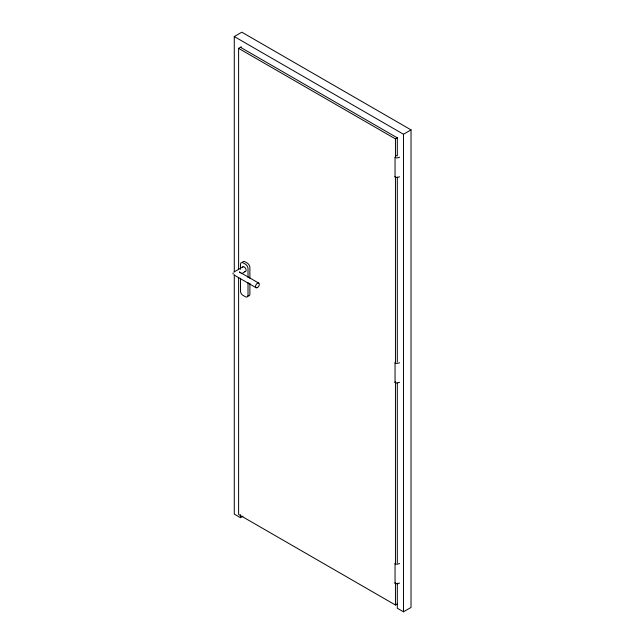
<?xml version="1.0" encoding="UTF-8"?>
<svg xmlns="http://www.w3.org/2000/svg" width="644" height="644" viewBox="0 0 644 644"><rect width="100%" height="100%" fill="white"/><g stroke="black" fill="none" stroke-linecap="round" stroke-linejoin="round"><path stroke-width="0.97" d="M399.594 176.802L396.994 177.511L395.046 176.987L395.046 157.45L396.334 155.381M395.046 176.987L395.11 176.424M399.594 382.311L396.994 383.019L395.046 382.496L395.046 362.958L395.553 361.695M395.046 382.496L395.11 381.932M399.594 583.11L396.994 583.81L395.046 583.287L395.046 563.75L395.553 562.486M395.046 583.287L395.11 582.723M233.088 272.935L233.112 274.062M234.287 271.816L234.287 36.555L241.838 32.2L411.025 129.879L411.025 607.445L403.482 611.8L397.308 608.234L397.308 583.11M238.61 269.353L238.61 48.356L241.331 46.787M238.61 48.356L395.456 138.911L397.493 137.727M234.287 36.555L403.482 134.242L411.025 129.879M234.046 271.961L242.909 266.841M241.733 273.66L245.597 271.43M234.287 274.835L234.287 514.121L240.462 517.679L242.981 516.23M238.61 277.395L238.61 514.467L395.456 605.022L397.493 603.839M399.594 157.265L396.994 157.973L395.046 157.45M399.594 362.773L396.994 363.482L395.046 362.958M399.594 563.572L396.994 564.273L395.046 563.75M240.462 47.286L397.308 137.84L397.308 155.929M258.727 283.102L239.367 271.929L240.349 272.895M234.102 275.028L256.095 287.723M403.482 134.242L403.482 611.8M397.308 177.036L397.308 361.984M397.308 383.091L397.308 563.009M395.456 138.911L395.456 156.991M395.456 177.084L395.456 362.926M395.456 382.013L395.456 563.83M395.456 582.917L395.456 605.022M249.888 278.409L249.888 267.63A3.703 2.141 60 0 0 247.272 263.098L244.994 261.778A3.703 2.141 60 0 0 242.458 262.559M249.888 283.304L249.888 294.075A3.784 2.182 60 0 1 247.908 295.918M248.012 277.532L248.012 268.717A3.703 2.141 60 0 0 245.388 264.177L243.11 262.865A3.703 2.141 60 0 0 240.494 264.378L240.494 269.345M248.012 282.426L248.012 295.161A3.784 2.182 60 0 1 245.332 296.707L242.82 295.258A3.292 1.9 60 0 1 240.494 291.225L240.494 278.297M240.462 514.669L240.462 517.679M242.434 267.542A2.656 1.538 60 0 1 245.565 268.347A2.656 1.538 60 0 1 244.752 271.518M257.431 287.578A2.656 1.538 -60 0 0 259.025 283.376A2.656 1.538 -60 0 0 255.773 285.292A2.656 1.538 -60 0 0 257.431 287.578"/></g></svg>
